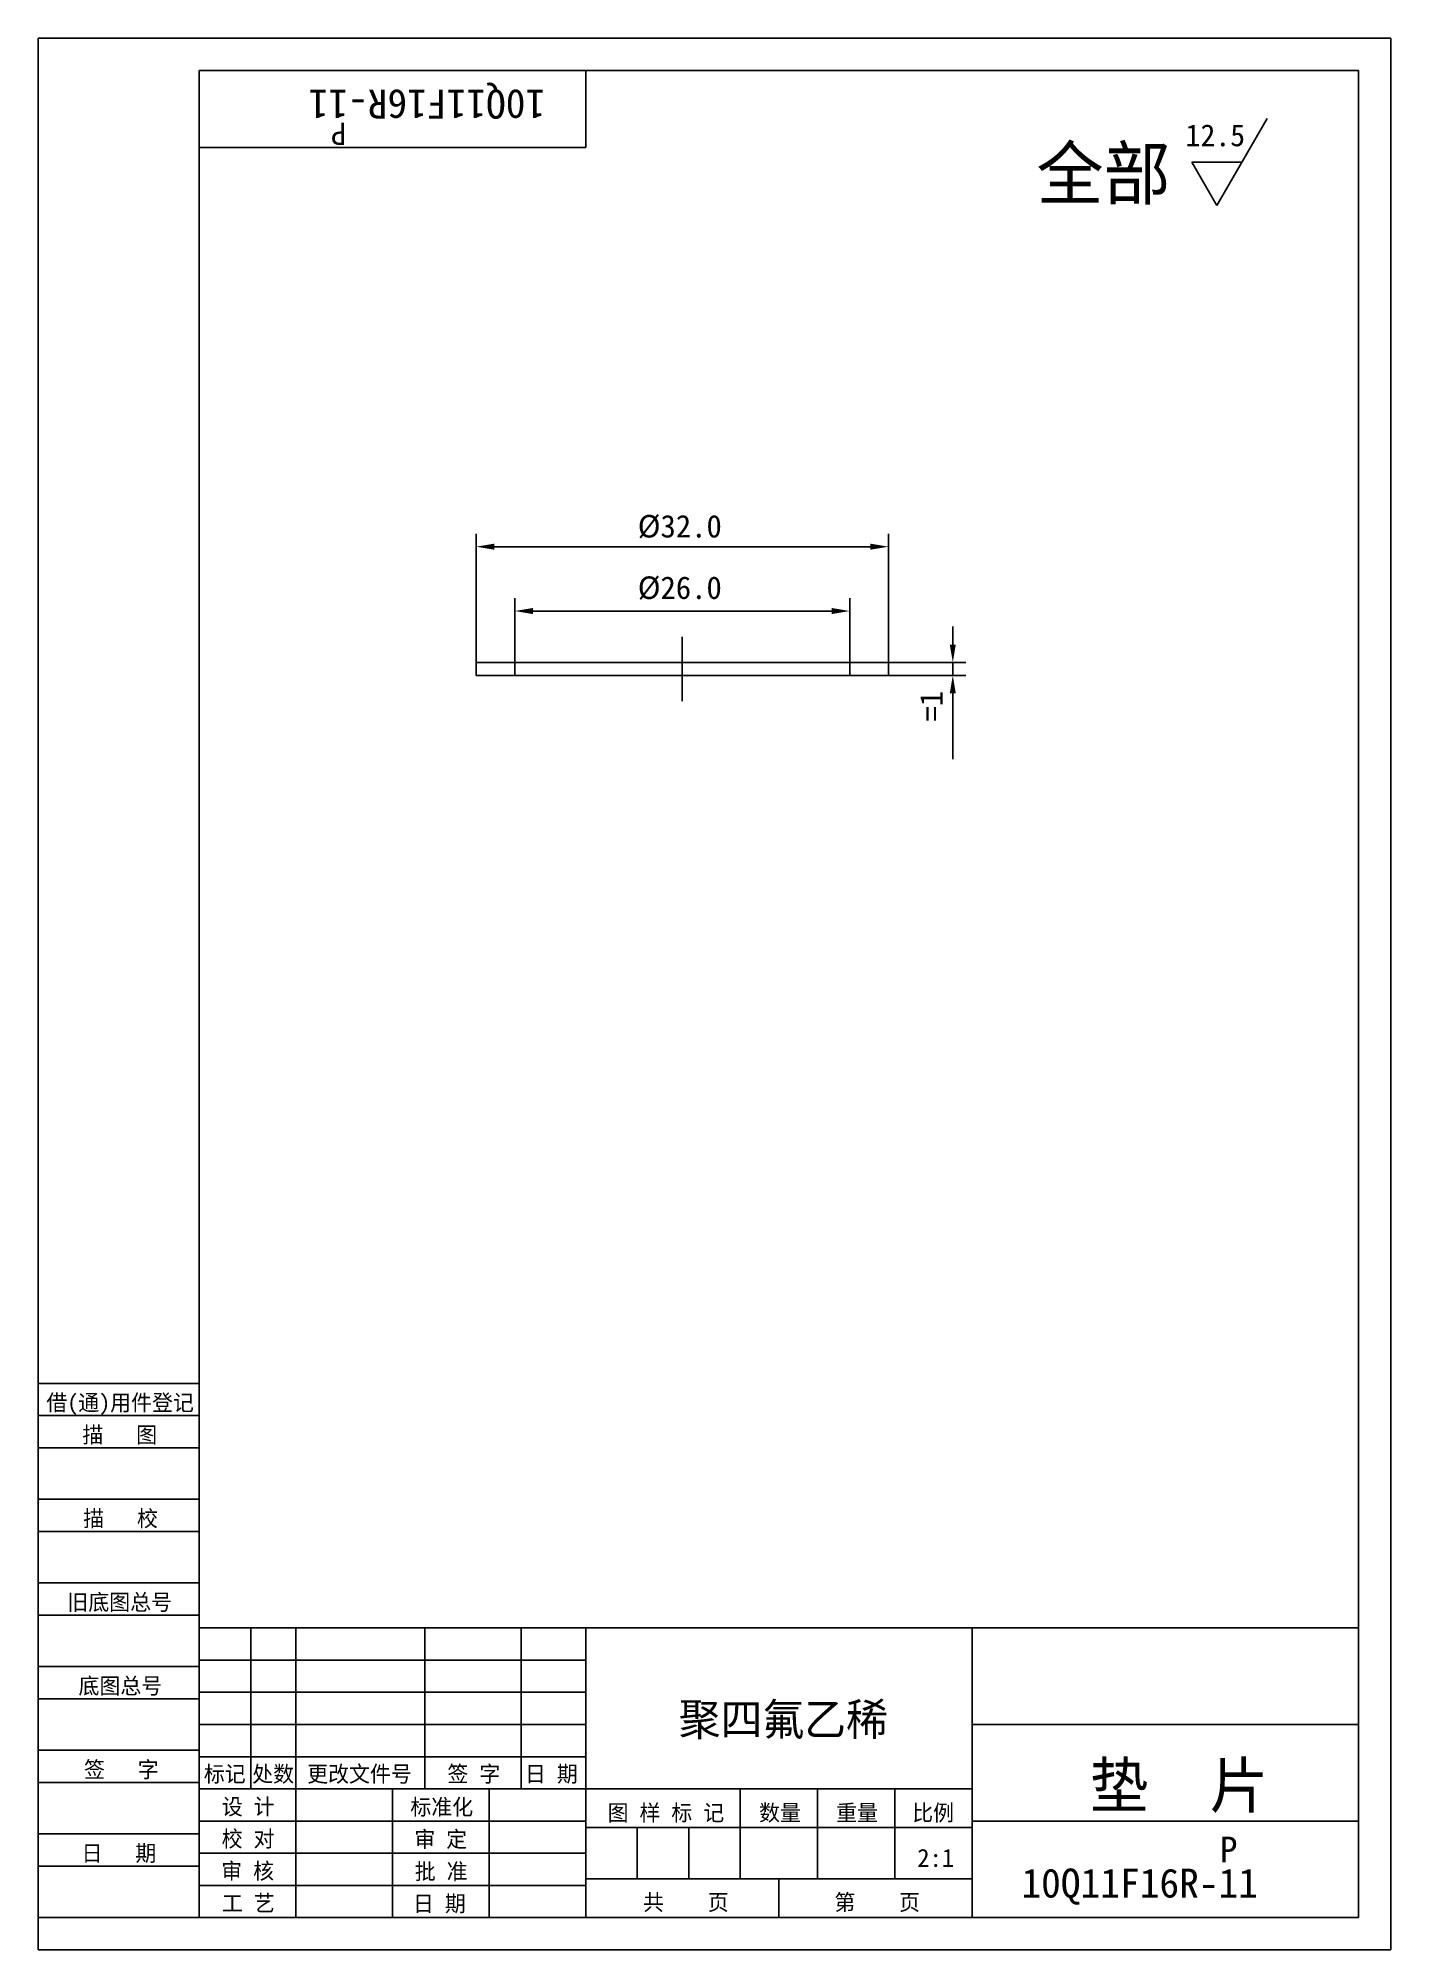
# Model space of a CAD drawing. Header units: metres. Extents: x 0 to 210, y 0 to 297.
import ezdxf

# ---------------------------------------------------------------- set-up
doc = ezdxf.new("R2010")
doc.units = ezdxf.units.M
for name, color, linetype in [('C', 6, 'Continuous'), ('D', 1, 'Continuous'), ('FL', 5, 'Continuous'), ('T', 7, 'Continuous'), ('TL', 4, 'Continuous')]:
    doc.layers.add(name, color=color, linetype=linetype)

# ---------------------------------------------------------------- blocks, each defined once
blk = doc.blocks.new('TUKUN4')
at = {"layer": 'FL'}
for p, q in [((0, 297), (0, 0)), ((210, 297), (0, 297)), ((210, 0), (210, 297)), ((0, 78), (25, 78)), ((0, 70), (25, 70)), ((0, 65), (25, 65)), ((0, 57), (25, 57)), ((0, 52), (25, 52)), ((33, 25), (33, 50)), ((40, 5), (40, 50)), ((60, 25), (60, 50)), ((75, 25), (75, 50)), ((25, 45), (85, 45)), ((0, 44), (25, 44)), ((0, 39), (25, 39)), ((25, 40), (85, 40)), ((25, 35), (85, 35)), ((0, 31), (25, 31)), ((25, 30), (85, 30)), ((0, 26), (25, 26)), ((70, 5), (70, 25)), ((0, 18), (25, 18)), ((25, 20), (85, 20)), ((25, 15), (85, 15)), ((0, 13), (25, 13)), ((25, 10), (85, 10)), ((0, 0), (210, 0))]:
    blk.add_line(p, q, dxfattribs=at)
at = {"layer": 'TL'}
for p, q in [((25, 5), (25, 292)), ((205, 292), (25, 292)), ((85, 292), (85, 280)), ((205, 5), (205, 292)), ((85, 280), (25, 280)), ((0, 88), (25, 88)), ((0, 83), (25, 83)), ((205, 50), (25, 50)), ((85, 5), (85, 50)), ((145, 5), (145, 50)), ((205, 35), (145, 35)), ((145, 25), (25, 25)), ((55, 5), (55, 25)), ((109, 11), (109, 25)), ((121, 11), (121, 25)), ((133, 11), (133, 25)), ((85, 19), (145, 19)), ((93, 11), (93, 19)), ((101, 11), (101, 19)), ((205, 20), (145, 20)), ((145, 11), (85, 11)), ((115, 5), (115, 11)), ((0, 5), (205, 5))]:
    blk.add_line(p, q, dxfattribs=at)
at = {"layer": 'T'}
for s, p in [('借(通)用件登记', (1.26, 83.76)), ('描   图', (6.86, 78.76)), ('描   校', (6.98, 65.76)), ('旧底图总号', (4.52, 52.76)), ('底图总号', (6.25, 39.76)), ('签   字', (7.1, 26.76)), ('标记', (25.71, 26.07)), ('处数', (33.22, 26.07)), ('更改文件号', (41.75, 26.07)), ('签 字', (63.53, 26.07)), ('日 期', (75.57, 26.07)), ('设 计', (28.5, 20.99)), ('标准化', (57.77, 20.93)), ('图 样 标 记', (88.4, 20.04)), ('数量', (111.92, 20.04)), ('重量', (123.88, 20.04)), ('比例', (135.7, 20.04)), ('校 对', (28.48, 15.99)), ('审 定', (58.39, 15.93)), ('日   期', (6.72, 13.76)), ('审 核', (28.41, 10.99)), ('批 准', (58.46, 10.93)), ('共    页', (93.91, 6.13)), ('第    页', (123.62, 6.13)), ('工 艺', (28.52, 5.99)), ('日 期', (58.18, 5.93))]:
    blk.add_text(s, height=2.5, dxfattribs=at).set_placement(p)

msp = doc.modelspace()

# ---------------------------------------------------------------- linework, layer by layer
at = {"layer": 'C'}
msp.add_lwpolyline([(100, 204), (100, 194)], dxfattribs=at)
at = {"layer": 'D'}
for p, q in [((190.81, 284.52), (183, 271)), ((183, 271), (179.1, 277.76)), ((179.1, 277.76), (186.9, 277.76)), ((68, 200), (68, 220)), ((132, 200), (132, 220)), ((70.8, 218), (129.2, 218)), ((74, 200), (74, 210)), ((76.8, 208), (123.2, 208)), ((126, 200), (126, 210)), ((142, 202.8), (142, 205.6)), ((132, 200), (144, 200)), ((142, 200), (142, 198)), ((132, 198), (144, 198)), ((142, 195.2), (142, 192.4)), ((142, 192.4), (142, 184.98))]:
    msp.add_line(p, q, dxfattribs=at)
for points in [[(70.8, 218.47), (70.8, 217.53), (68, 218)], [(129.2, 218.47), (129.2, 217.53), (132, 218)], [(76.8, 208.47), (76.8, 207.53), (74, 208)], [(123.2, 208.47), (123.2, 207.53), (126, 208)], [(141.53, 202.8), (142.47, 202.8), (142, 200)], [(141.53, 195.2), (142.47, 195.2), (142, 198)]]:
    msp.add_solid(points, dxfattribs=at)
at = {"layer": 'TL'}
for points in [[(68, 200), (74, 200), (74, 198), (68, 198), (68, 200)], [(74, 200), (126, 200)], [(132, 200), (126, 200), (126, 198), (132, 198), (132, 200)], [(74, 198), (126, 198)]]:
    msp.add_lwpolyline(points, dxfattribs=at)

# ---------------------------------------------------------------- block references
at = {"layer": 'D'}
msp.add_blockref('TUKUN4', (0, 0), dxfattribs=at)

# ---------------------------------------------------------------- texts
for s, height, rotation, p in [('10Q11F16R-11', 4.5, 180, (78.71, 289)), ('P', 3.5, 180, (47.83, 283.9)), ('=1', 3.5, 90, (140.41, 190.84))]:
    msp.add_text(s, height=height, rotation=rotation, dxfattribs=at).set_placement(p)
for s, height, p in [('12.5', 3.4, (178.14, 280.22)), ('全部', 8, (155, 272)), ('%%C32.0', 3.5, (93.08, 219.43)), ('%%C26.0', 3.5, (93.08, 209.88)), ('聚四氟乙稀', 5, (99.43, 33.31)), ('垫  片', 7, (163.27, 22.04)), ('2:1', 2.8, (136.49, 12.87)), ('P', 4, (183.48, 13.59)), ('10Q11F16R-11', 4.5, (152.65, 8.11))]:
    msp.add_text(s, height=height, dxfattribs=at).set_placement(p)

doc.saveas('drawing.dxf')
